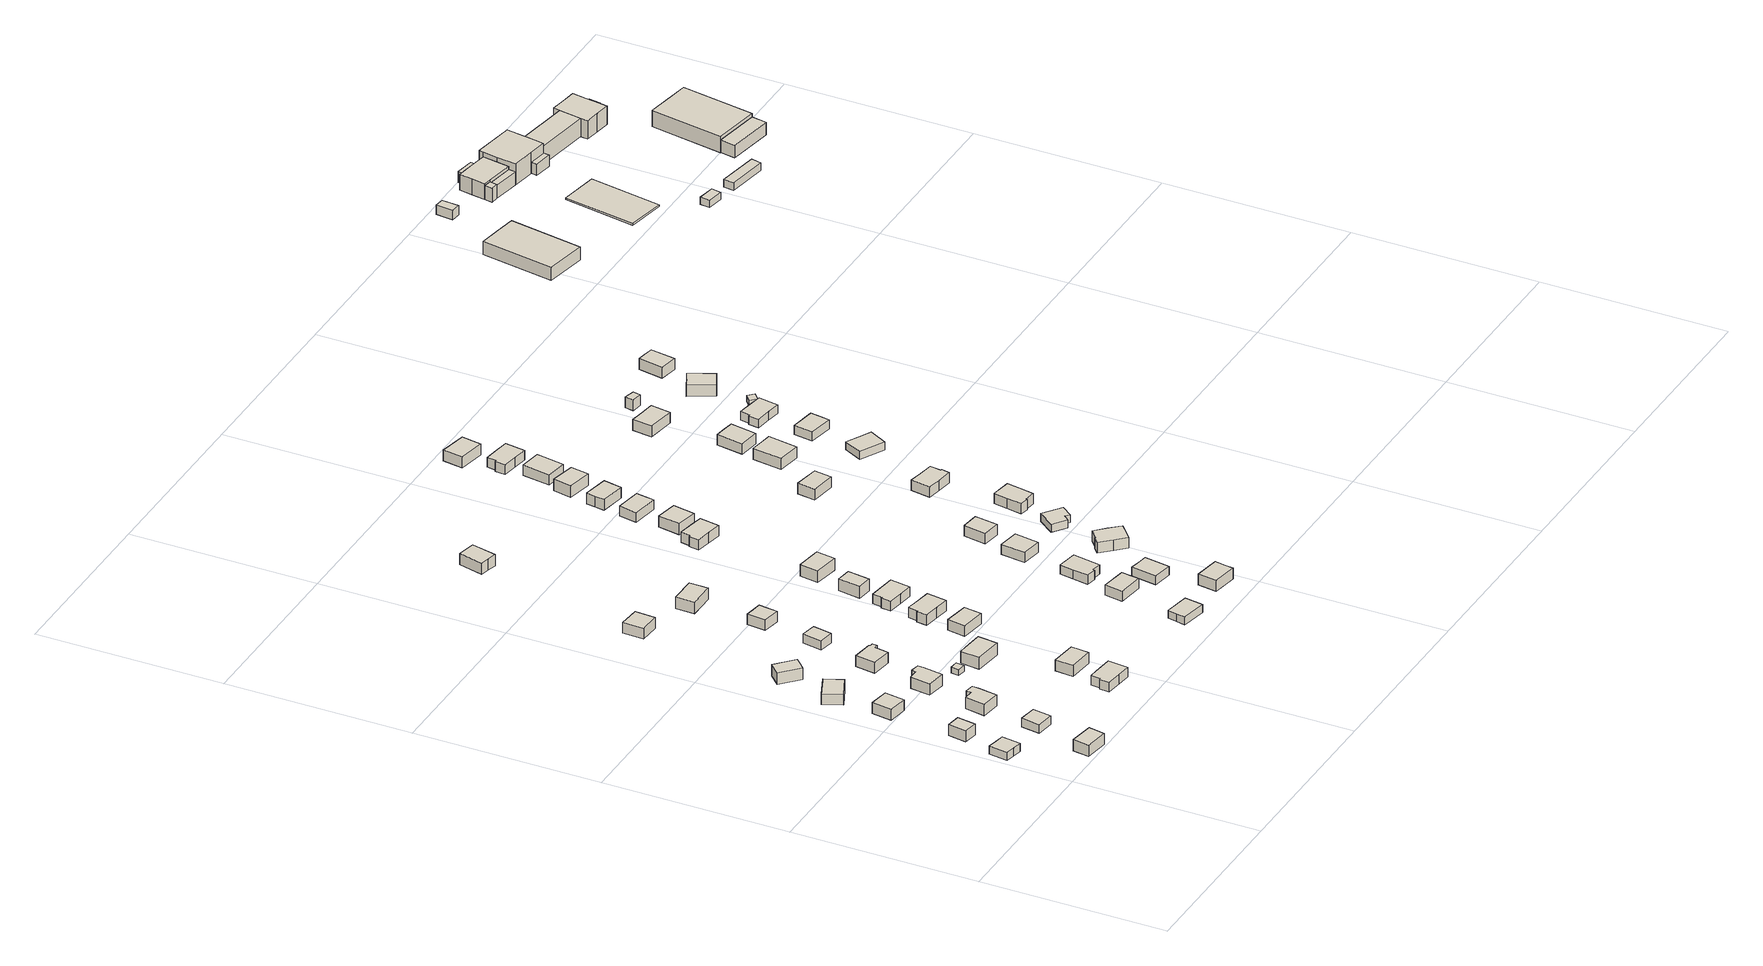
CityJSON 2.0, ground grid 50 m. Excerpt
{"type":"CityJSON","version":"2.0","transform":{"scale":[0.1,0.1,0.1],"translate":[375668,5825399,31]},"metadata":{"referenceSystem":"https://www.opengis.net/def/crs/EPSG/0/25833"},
"CityObjects":{
"building1":{"type":"Building","attributes":{"Gemeindeschluessel":"11000005","BezugspunktDach":"2200","function":"31001_1312","measuredHeight":2.96,"storeysAboveGround":1},"address":[{"country":"Germany","locality":"Berlin","thoroughfareNumber":"51 (5)","thoroughfareName":"Niederheideweg"}],"geometry":[{"type":"Solid","lod":"1","boundaries":[[[[0,1,2,3,4,5]],[[6,7,8,9,10,11]],[[6,11,5,4]],[[7,6,4,3]],[[8,7,3,2]],[[9,8,2,1]],[[10,9,1,0]],[[11,10,0,5]]]]}]},
"building2":{"type":"Building","attributes":{"Gemeindeschluessel":"11000005","BezugspunktDach":"2200","function":"31001_1312","measuredHeight":3.64,"storeysAboveGround":1},"address":[{"country":"Germany","locality":"Berlin","thoroughfareNumber":"51 (3)","thoroughfareName":"Niederheideweg"}],"geometry":[{"type":"Solid","lod":"1","boundaries":[[[[12,13,14,15,16]],[[17,18,19,20,21]],[[17,21,16,15]],[[18,17,15,14]],[[19,18,14,13]],[[20,19,13,12]],[[21,20,12,16]]]]}]},
"building3":{"type":"Building","attributes":{"Gemeindeschluessel":"11000005","BezugspunktDach":"2200","function":"31001_1312","measuredHeight":3.42,"storeysAboveGround":1},"address":[{"country":"Germany","locality":"Berlin","thoroughfareNumber":"51 (6)","thoroughfareName":"Niederheideweg"}],"geometry":[{"type":"Solid","lod":"1","boundaries":[[[[22,23,24,25,26]],[[27,28,29,30,31]],[[27,31,26,25]],[[28,27,25,24]],[[29,28,24,23]],[[30,29,23,22]],[[31,30,22,26]]]]}]},
"building4":{"type":"Building","attributes":{"Gemeindeschluessel":"11000005","BezugspunktDach":"2200","function":"31001_1312","measuredHeight":2.44,"storeysAboveGround":1},"address":[{"country":"Germany","locality":"Berlin","thoroughfareNumber":"51 (4)","thoroughfareName":"Niederheideweg"}],"geometry":[{"type":"Solid","lod":"1","boundaries":[[[[32,33,34,35]],[[36,37,38,39]],[[36,39,35,34]],[[37,36,34,33]],[[38,37,33,32]],[[39,38,32,35]]]]}]},
"building5":{"type":"Building","attributes":{"Gemeindeschluessel":"11000005","BezugspunktDach":"2200","function":"31001_1312","measuredHeight":3.52,"storeysAboveGround":1},"address":[{"country":"Germany","locality":"Berlin","thoroughfareNumber":"51 (9)","thoroughfareName":"Niederheideweg"}],"geometry":[{"type":"Solid","lod":"1","boundaries":[[[[40,41,42,43]],[[44,45,46,47]],[[44,47,43,42]],[[45,44,42,41]],[[46,45,41,40]],[[47,46,40,43]]]]}]},
"building6":{"type":"Building","attributes":{"Gemeindeschluessel":"11000005","BezugspunktDach":"2200","function":"31001_1312","measuredHeight":3.32,"storeysAboveGround":1},"address":[{"country":"Germany","locality":"Berlin","thoroughfareNumber":"51 (10)","thoroughfareName":"Niederheideweg"}],"geometry":[{"type":"Solid","lod":"1","boundaries":[[[[48,49,50,51,52]],[[53,54,55,56,57]],[[53,57,52,51]],[[54,53,51,50]],[[55,54,50,49]],[[56,55,49,48]],[[57,56,48,52]]]]}]},
"building7":{"type":"Building","attributes":{"Gemeindeschluessel":"11000005","BezugspunktDach":"2200","function":"31001_1312","measuredHeight":3.14,"storeysAboveGround":1},"address":[{"country":"Germany","locality":"Berlin","thoroughfareNumber":"51 (7)","thoroughfareName":"Niederheideweg"}],"geometry":[{"type":"Solid","lod":"1","boundaries":[[[[58,59,60,61,62,63,64]],[[65,66,67,68,69,70,71]],[[65,71,64,63]],[[66,65,63,62]],[[67,66,62,61]],[[68,67,61,60]],[[69,68,60,59]],[[70,69,59,58]],[[71,70,58,64]]]]}]},
"building8":{"type":"Building","attributes":{"Gemeindeschluessel":"11000005","BezugspunktDach":"2200","function":"31001_1312","measuredHeight":3.94,"storeysAboveGround":1},"address":[{"country":"Germany","locality":"Berlin","thoroughfareNumber":"51 (13)","thoroughfareName":"Niederheideweg"}],"geometry":[{"type":"Solid","lod":"1","boundaries":[[[[72,73,74,75,76]],[[77,78,79,80,81]],[[77,81,76,75]],[[78,77,75,74]],[[79,78,74,73]],[[80,79,73,72]],[[81,80,72,76]]]]}]},
"building9":{"type":"Building","attributes":{"Gemeindeschluessel":"11000005","BezugspunktDach":"2200","function":"31001_1312","measuredHeight":3.18,"storeysAboveGround":1},"address":[{"country":"Germany","locality":"Berlin","thoroughfareNumber":"51 (8)","thoroughfareName":"Niederheideweg"}],"geometry":[{"type":"Solid","lod":"1","boundaries":[[[[82,83,84,85,86,87,88]],[[89,90,91,92,93,94,95]],[[89,95,88,87]],[[90,89,87,86]],[[91,90,86,85]],[[92,91,85,84]],[[93,92,84,83]],[[94,93,83,82]],[[95,94,82,88]]]]}]},
"building10":{"type":"Building","attributes":{"Gemeindeschluessel":"11000005","BezugspunktDach":"2200","function":"31001_1310","measuredHeight":1.58,"storeysAboveGround":1},"address":[{"country":"Germany","locality":"Berlin","thoroughfareNumber":"53 (40)","thoroughfareName":"Niederheideweg"}],"geometry":[{"type":"Solid","lod":"1","boundaries":[[[[96,97,98,99]],[[100,101,102,103]],[[100,103,99,98]],[[101,100,98,97]],[[102,101,97,96]],[[103,102,96,99]]]]}]},
"building11":{"type":"Building","attributes":{"Gemeindeschluessel":"11000005","BezugspunktDach":"2200","function":"31001_1312","measuredHeight":3.03,"storeysAboveGround":1},"address":[{"country":"Germany","locality":"Berlin","thoroughfareNumber":"51 (11)","thoroughfareName":"Niederheideweg"}],"geometry":[{"type":"Solid","lod":"1","boundaries":[[[[104,105,106,107,108,109,110,111]],[[112,113,114,115,116,117,118,119]],[[112,119,111,110]],[[113,112,110,109]],[[114,113,109,108]],[[115,114,108,107]],[[116,115,107,106]],[[117,116,106,105]],[[118,117,105,104]],[[119,118,104,111]]]]}]},
"building12":{"type":"Building","attributes":{"Gemeindeschluessel":"11000005","BezugspunktDach":"2200","function":"31001_1312","measuredHeight":3.48,"storeysAboveGround":1},"address":[{"country":"Germany","locality":"Berlin","thoroughfareNumber":"53 (42)","thoroughfareName":"Niederheideweg"}],"geometry":[{"type":"Solid","lod":"1","boundaries":[[[[120,121,122,123,124,125,126,127]],[[128,129,130,131,132,133,134,135]],[[128,135,127,126]],[[129,128,126,125]],[[130,129,125,124]],[[131,130,124,123]],[[132,131,123,122]],[[133,132,122,121]],[[134,133,121,120]],[[135,134,120,127]]]]}]},
"building13":{"type":"Building","attributes":{"Gemeindeschluessel":"11000005","BezugspunktDach":"2200","function":"31001_1312","measuredHeight":3,"storeysAboveGround":1},"address":[{"country":"Germany","locality":"Berlin","thoroughfareNumber":"51 (16)","thoroughfareName":"Niederheideweg"}],"geometry":[{"type":"Solid","lod":"1","boundaries":[[[[136,137,138,139]],[[140,141,142,143]],[[140,143,139,138]],[[141,140,138,137]],[[142,141,137,136]],[[143,142,136,139]]]]}]},
"building14":{"type":"Building","attributes":{"Gemeindeschluessel":"11000005","BezugspunktDach":"2200","function":"31001_1312","measuredHeight":4.33,"storeysAboveGround":1},"address":[{"country":"Germany","locality":"Berlin","thoroughfareNumber":"53 (41)","thoroughfareName":"Niederheideweg"}],"geometry":[{"type":"Solid","lod":"1","boundaries":[[[[144,145,146,147]],[[148,149,150,151]],[[148,151,147,146]],[[149,148,146,145]],[[150,149,145,144]],[[151,150,144,147]]]]}]},
"building15":{"type":"Building","attributes":{"Gemeindeschluessel":"11000005","BezugspunktDach":"2200","function":"31001_1312","measuredHeight":3.73,"storeysAboveGround":1},"address":[{"country":"Germany","locality":"Berlin","thoroughfareNumber":"53 (39)","thoroughfareName":"Niederheideweg"}],"geometry":[{"type":"Solid","lod":"1","boundaries":[[[[152,153,154,155,156]],[[157,158,159,160,161]],[[157,161,156,155]],[[158,157,155,154]],[[159,158,154,153]],[[160,159,153,152]],[[161,160,152,156]]]]}]},
"building16":{"type":"Building","attributes":{"Gemeindeschluessel":"11000005","BezugspunktDach":"2200","function":"31001_1312","measuredHeight":2.99,"storeysAboveGround":1},"address":[{"country":"Germany","locality":"Berlin","thoroughfareNumber":"51 (12)","thoroughfareName":"Niederheideweg"}],"geometry":[{"type":"Solid","lod":"1","boundaries":[[[[162,163,164,165,166]],[[167,168,169,170,171]],[[167,171,166,165]],[[168,167,165,164]],[[169,168,164,163]],[[170,169,163,162]],[[171,170,162,166]]]]}]},
"building17":{"type":"Building","attributes":{"Gemeindeschluessel":"11000005","BezugspunktDach":"2200","function":"31001_1312","measuredHeight":3.86,"storeysAboveGround":1},"address":[{"country":"Germany","locality":"Berlin","thoroughfareNumber":"51 (14)","thoroughfareName":"Niederheideweg"}],"geometry":[{"type":"Solid","lod":"1","boundaries":[[[[172,173,174,175,176]],[[177,178,179,180,181]],[[177,181,176,175]],[[178,177,175,174]],[[179,178,174,173]],[[180,179,173,172]],[[181,180,172,176]]]]}]},
"building18":{"type":"Building","attributes":{"Gemeindeschluessel":"11000005","BezugspunktDach":"2200","function":"31001_1312","measuredHeight":3.57,"storeysAboveGround":1},"address":[{"country":"Germany","locality":"Berlin","thoroughfareNumber":"51 (15)","thoroughfareName":"Niederheideweg"}],"geometry":[{"type":"Solid","lod":"1","boundaries":[[[[182,183,184,185,186]],[[187,188,189,190,191]],[[187,191,186,185]],[[188,187,185,184]],[[189,188,184,183]],[[190,189,183,182]],[[191,190,182,186]]]]}]},
"building19":{"type":"Building","attributes":{"Gemeindeschluessel":"11000005","BezugspunktDach":"2200","function":"31001_1312","measuredHeight":3.87,"storeysAboveGround":1},"address":[{"country":"Germany","locality":"Berlin","thoroughfareNumber":"53 (38)","thoroughfareName":"Niederheideweg"}],"geometry":[{"type":"Solid","lod":"1","boundaries":[[[[192,193,194,195]],[[196,197,198,199]],[[196,199,195,194]],[[197,196,194,193]],[[198,197,193,192]],[[199,198,192,195]]]]}]},
"building20":{"type":"Building","attributes":{"Gemeindeschluessel":"11000005","BezugspunktDach":"2200","function":"31001_1312","measuredHeight":4.01,"storeysAboveGround":1},"address":[{"country":"Germany","locality":"Berlin","thoroughfareNumber":"53 (36)","thoroughfareName":"Niederheideweg"}],"geometry":[{"type":"Solid","lod":"1","boundaries":[[[[200,201,202,203,204,205,206,207]],[[208,209,210,211,212,213,214,215]],[[208,215,207,206]],[[209,208,206,205]],[[210,209,205,204]],[[211,210,204,203]],[[212,211,203,202]],[[213,212,202,201]],[[214,213,201,200]],[[215,214,200,207]]]]}]},
"building21":{"type":"Building","attributes":{"Gemeindeschluessel":"11000005","BezugspunktDach":"2200","function":"31001_1312","measuredHeight":3.73,"storeysAboveGround":1},"address":[{"country":"Germany","locality":"Berlin","thoroughfareNumber":"51 (17)","thoroughfareName":"Niederheideweg"}],"geometry":[{"type":"Solid","lod":"1","boundaries":[[[[216,217,218,219,220]],[[221,222,223,224,225]],[[221,225,220,219]],[[222,221,219,218]],[[223,222,218,217]],[[224,223,217,216]],[[225,224,216,220]]]]}]},
"building22":{"type":"Building","attributes":{"Gemeindeschluessel":"11000005","BezugspunktDach":"2200","function":"31001_1312","measuredHeight":3.54,"storeysAboveGround":1},"address":[{"country":"Germany","locality":"Berlin","thoroughfareNumber":"53 (35)","thoroughfareName":"Niederheideweg"}],"geometry":[{"type":"Solid","lod":"1","boundaries":[[[[226,227,228,229,230,231,232,233]],[[234,235,236,237,238,239,240,241]],[[234,241,233,232]],[[235,234,232,231]],[[236,235,231,230]],[[237,236,230,229]],[[238,237,229,228]],[[239,238,228,227]],[[240,239,227,226]],[[241,240,226,233]]]]}]},
"building23":{"type":"Building","attributes":{"Gemeindeschluessel":"11000005","BezugspunktDach":"2200","function":"31001_1312","measuredHeight":4.37,"storeysAboveGround":1},"address":[{"country":"Germany","locality":"Berlin","thoroughfareNumber":"53 (34)","thoroughfareName":"Niederheideweg"}],"geometry":[{"type":"Solid","lod":"1","boundaries":[[[[242,243,244,245]],[[246,247,248,249]],[[246,249,245,244]],[[247,246,244,243]],[[248,247,243,242]],[[249,248,242,245]]]]}]},
"building24":{"type":"Building","attributes":{"Gemeindeschluessel":"11000005","BezugspunktDach":"2200","function":"31001_1312","measuredHeight":3.15,"storeysAboveGround":1},"address":[{"country":"Germany","locality":"Berlin","thoroughfareNumber":"53 (4)","thoroughfareName":"Niederheideweg"}],"geometry":[{"type":"Solid","lod":"1","boundaries":[[[[250,251,252,253,254]],[[255,256,257,258,259]],[[255,259,254,253]],[[256,255,253,252]],[[257,256,252,251]],[[258,257,251,250]],[[259,258,250,254]]]]}]},
"building25":{"type":"Building","attributes":{"Gemeindeschluessel":"11000005","BezugspunktDach":"2200","function":"31001_1312","measuredHeight":3.26,"storeysAboveGround":1},"address":[{"country":"Germany","locality":"Berlin","thoroughfareNumber":"53 (33)","thoroughfareName":"Niederheideweg"}],"geometry":[{"type":"Solid","lod":"1","boundaries":[[[[260,261,262,263]],[[264,265,266,267]],[[264,267,263,262]],[[265,264,262,261]],[[266,265,261,260]],[[267,266,260,263]]]]}]},
"building26":{"type":"Building","attributes":{"Gemeindeschluessel":"11000005","BezugspunktDach":"2200","function":"31001_1312","measuredHeight":3.92,"storeysAboveGround":1},"address":[{"country":"Germany","locality":"Berlin","thoroughfareNumber":"53 (6)","thoroughfareName":"Niederheideweg"}],"geometry":[{"type":"Solid","lod":"1","boundaries":[[[[268,269,270,271,272]],[[273,274,275,276,277]],[[273,277,272,271]],[[274,273,271,270]],[[275,274,270,269]],[[276,275,269,268]],[[277,276,268,272]]]]}]},
"building27":{"type":"Building","attributes":{"Gemeindeschluessel":"11000005","BezugspunktDach":"2200","function":"31001_1312","measuredHeight":3.63,"storeysAboveGround":1},"address":[{"country":"Germany","locality":"Berlin","thoroughfareNumber":"53 (8)","thoroughfareName":"Niederheideweg"}],"geometry":[{"type":"Solid","lod":"1","boundaries":[[[[278,279,280,281,282,283,284,285]],[[286,287,288,289,290,291,292,293]],[[286,293,285,284]],[[287,286,284,283]],[[288,287,283,282]],[[289,288,282,281]],[[290,289,281,280]],[[291,290,280,279]],[[292,291,279,278]],[[293,292,278,285]]]]}]},
"building28":{"type":"Building","attributes":{"Gemeindeschluessel":"11000005","BezugspunktDach":"2200","function":"31001_1312","measuredHeight":3.85,"storeysAboveGround":1},"address":[{"country":"Germany","locality":"Berlin","thoroughfareNumber":"53 (32)","thoroughfareName":"Niederheideweg"}],"geometry":[{"type":"Solid","lod":"1","boundaries":[[[[294,295,296,297,298,299,300,301]],[[302,303,304,305,306,307,308,309]],[[302,309,301,300]],[[303,302,300,299]],[[304,303,299,298]],[[305,304,298,297]],[[306,305,297,296]],[[307,306,296,295]],[[308,307,295,294]],[[309,308,294,301]]]]}]},
"building29":{"type":"Building","attributes":{"Gemeindeschluessel":"11000005","BezugspunktDach":"2200","function":"31001_1312","measuredHeight":3.65,"storeysAboveGround":1},"address":[{"country":"Germany","locality":"Berlin","thoroughfareNumber":"53 (3)","thoroughfareName":"Niederheideweg"}],"geometry":[{"type":"Solid","lod":"1","boundaries":[[[[310,311,312,313,314]],[[315,316,317,318,319]],[[315,319,314,313]],[[316,315,313,312]],[[317,316,312,311]],[[318,317,311,310]],[[319,318,310,314]]]]}]},
"building30":{"type":"Building","attributes":{"Gemeindeschluessel":"11000005","BezugspunktDach":"2200","function":"31001_1312","measuredHeight":3.23,"storeysAboveGround":1},"address":[{"country":"Germany","locality":"Berlin","thoroughfareNumber":"53 (5)","thoroughfareName":"Niederheideweg"}],"geometry":[{"type":"Solid","lod":"1","boundaries":[[[[320,321,322,323,324]],[[325,326,327,328,329]],[[325,329,324,323]],[[326,325,323,322]],[[327,326,322,321]],[[328,327,321,320]],[[329,328,320,324]]]]}]},
"building31":{"type":"Building","attributes":{"Gemeindeschluessel":"11000005","BezugspunktDach":"2200","function":"31001_1312","measuredHeight":3.81,"storeysAboveGround":1},"address":[{"country":"Germany","locality":"Berlin","thoroughfareNumber":"53 (31)","thoroughfareName":"Niederheideweg"}],"geometry":[{"type":"Solid","lod":"1","boundaries":[[[[330,331,332,333]],[[334,335,336,337]],[[334,337,333,332]],[[335,334,332,331]],[[336,335,331,330]],[[337,336,330,333]]]]}]},
"building32":{"type":"Building","attributes":{"Gemeindeschluessel":"11000005","BezugspunktDach":"2200","function":"31001_1312","measuredHeight":3.5,"storeysAboveGround":1},"address":[{"country":"Germany","locality":"Berlin","thoroughfareNumber":"53 (9)","thoroughfareName":"Niederheideweg"}],"geometry":[{"type":"Solid","lod":"1","boundaries":[[[[338,339,340,341]],[[342,343,344,345]],[[342,345,341,340]],[[343,342,340,339]],[[344,343,339,338]],[[345,344,338,341]]]]}]},
"building33":{"type":"Building","attributes":{"Gemeindeschluessel":"11000005","BezugspunktDach":"2200","function":"31001_1312","measuredHeight":3.23,"storeysAboveGround":1},"address":[{"country":"Germany","locality":"Berlin","thoroughfareNumber":"53 (30)","thoroughfareName":"Niederheideweg"}],"geometry":[{"type":"Solid","lod":"1","boundaries":[[[[346,347,348,349,350]],[[351,352,353,354,355]],[[351,355,350,349]],[[352,351,349,348]],[[353,352,348,347]],[[354,353,347,346]],[[355,354,346,350]]]]}]},
"building34":{"type":"Building","attributes":{"Gemeindeschluessel":"11000005","BezugspunktDach":"2200","function":"31001_1312","measuredHeight":3.66,"storeysAboveGround":1},"address":[{"country":"Germany","locality":"Berlin","thoroughfareNumber":"53 (12)","thoroughfareName":"Niederheideweg"}],"geometry":[{"type":"Solid","lod":"1","boundaries":[[[[356,357,358,359]],[[360,361,362,363]],[[360,363,359,358]],[[361,360,358,357]],[[362,361,357,356]],[[363,362,356,359]]]]}]},
"building35":{"type":"Building","attributes":{"Gemeindeschluessel":"11000005","BezugspunktDach":"2200","function":"31001_1312","measuredHeight":3.54,"storeysAboveGround":1},"address":[{"country":"Germany","locality":"Berlin","thoroughfareNumber":"53 (29)","thoroughfareName":"Niederheideweg"}],"geometry":[{"type":"Solid","lod":"1","boundaries":[[[[364,365,366,367,368,369]],[[370,371,372,373,374,375]],[[370,375,369,368]],[[371,370,368,367]],[[372,371,367,366]],[[373,372,366,365]],[[374,373,365,364]],[[375,374,364,369]]]]}]},
"building36":{"type":"Building","attributes":{"Gemeindeschluessel":"11000005","BezugspunktDach":"2200","function":"31001_1312","measuredHeight":3.46,"storeysAboveGround":1},"address":[{"country":"Germany","locality":"Berlin","thoroughfareNumber":"53 (7)","thoroughfareName":"Niederheideweg"}],"geometry":[{"type":"Solid","lod":"1","boundaries":[[[[376,377,378,379,380,381,382,383]],[[384,385,386,387,388,389,390,391]],[[384,391,383,382]],[[385,384,382,381]],[[386,385,381,380]],[[387,386,380,379]],[[388,387,379,378]],[[389,388,378,377]],[[390,389,377,376]],[[391,390,376,383]]]]}]},
"building37":{"type":"Building","attributes":{"Gemeindeschluessel":"11000005","BezugspunktDach":"2200","function":"31001_1312","measuredHeight":3.65,"storeysAboveGround":1},"address":[{"country":"Germany","locality":"Berlin","thoroughfareNumber":"53 (28)","thoroughfareName":"Niederheideweg"}],"geometry":[{"type":"Solid","lod":"1","boundaries":[[[[392,393,394,395]],[[396,397,398,399]],[[396,399,395,394]],[[397,396,394,393]],[[398,397,393,392]],[[399,398,392,395]]]]}]},
"building38":{"type":"Building","attributes":{"Gemeindeschluessel":"11000005","BezugspunktDach":"2200","function":"31001_1312","measuredHeight":2.24,"storeysAboveGround":1},"address":[{"country":"Germany","locality":"Berlin","thoroughfareNumber":"53 (10)","thoroughfareName":"Niederheideweg"}],"geometry":[{"type":"Solid","lod":"1","boundaries":[[[[400,401,402,403,404,405]],[[406,407,408,409,410,411]],[[406,411,405,404]],[[407,406,404,403]],[[408,407,403,402]],[[409,408,402,401]],[[410,409,401,400]],[[411,410,400,405]]]]}]},
"building39":{"type":"Building","attributes":{"Gemeindeschluessel":"11000005","BezugspunktDach":"2200","function":"31001_1312","measuredHeight":3.38,"storeysAboveGround":1},"address":[{"country":"Germany","locality":"Berlin","thoroughfareNumber":"53 (27)","thoroughfareName":"Niederheideweg"}],"geometry":[{"type":"Solid","lod":"1","boundaries":[[[[412,413,414,415,416]],[[417,418,419,420,421]],[[417,421,416,415]],[[418,417,415,414]],[[419,418,414,413]],[[420,419,413,412]],[[421,420,412,416]]]]}]},
"building40":{"type":"Building","attributes":{"Gemeindeschluessel":"11000005","BezugspunktDach":"2200","function":"31001_1312","measuredHeight":3.22,"storeysAboveGround":1},"address":[{"country":"Germany","locality":"Berlin","thoroughfareNumber":"53 (26)","thoroughfareName":"Niederheideweg"}],"geometry":[{"type":"Solid","lod":"1","boundaries":[[[[422,423,424,425,426,427,428,429]],[[430,431,432,433,434,435,436,437]],[[430,437,429,428]],[[431,430,428,427]],[[432,431,427,426]],[[433,432,426,425]],[[434,433,425,424]],[[435,434,424,423]],[[436,435,423,422]],[[437,436,422,429]]]]}]},
"building41":{"type":"Building","attributes":{"Gemeindeschluessel":"11000005","BezugspunktDach":"2200","function":"31001_1312","measuredHeight":3.42,"storeysAboveGround":1},"address":[{"country":"Germany","locality":"Berlin","thoroughfareNumber":"53 (15)","thoroughfareName":"Niederheideweg"}],"geometry":[{"type":"Solid","lod":"1","boundaries":[[[[438,439,440,441]],[[442,443,444,445]],[[442,445,441,440]],[[443,442,440,439]],[[444,443,439,438]],[[445,444,438,441]]]]}]},
"building42":{"type":"Building","attributes":{"Gemeindeschluessel":"11000005","BezugspunktDach":"2200","function":"31001_1312","measuredHeight":3.85,"storeysAboveGround":1},"address":[{"country":"Germany","locality":"Berlin","thoroughfareNumber":"53 (25)","thoroughfareName":"Niederheideweg"}],"geometry":[{"type":"Solid","lod":"1","boundaries":[[[[446,447,448,449,450]],[[451,452,453,454,455]],[[451,455,450,449]],[[452,451,449,448]],[[453,452,448,447]],[[454,453,447,446]],[[455,454,446,450]]]]}]},
"building43":{"type":"Building","attributes":{"Gemeindeschluessel":"11000005","BezugspunktDach":"2200","function":"31001_1312","measuredHeight":3.7,"storeysAboveGround":1},"address":[{"country":"Germany","locality":"Berlin","thoroughfareNumber":"53 (11)","thoroughfareName":"Niederheideweg"}],"geometry":[{"type":"Solid","lod":"1","boundaries":[[[[456,457,458,459,460,461,462,463]],[[464,465,466,467,468,469,470,471]],[[464,471,463,462]],[[465,464,462,461]],[[466,465,461,460]],[[467,466,460,459]],[[468,467,459,458]],[[469,468,458,457]],[[470,469,457,456]],[[471,470,456,463]]]]}]},
"building44":{"type":"Building","attributes":{"Gemeindeschluessel":"11000005","BezugspunktDach":"2200","function":"31001_1312","measuredHeight":3.37,"storeysAboveGround":1},"address":[{"country":"Germany","locality":"Berlin","thoroughfareNumber":"53 (13)","thoroughfareName":"Niederheideweg"}],"geometry":[{"type":"Solid","lod":"1","boundaries":[[[[472,473,474,475,476,477,478,479]],[[480,481,482,483,484,485,486,487]],[[480,487,479,478]],[[481,480,478,477]],[[482,481,477,476]],[[483,482,476,475]],[[484,483,475,474]],[[485,484,474,473]],[[486,485,473,472]],[[487,486,472,479]]]]}]},
"building45":{"type":"Building","attributes":{"Gemeindeschluessel":"11000005","BezugspunktDach":"2200","function":"31001_1312","measuredHeight":3.79,"storeysAboveGround":1},"address":[{"country":"Germany","locality":"Berlin","thoroughfareNumber":"53 (17)","thoroughfareName":"Niederheideweg"}],"geometry":[{"type":"Solid","lod":"1","boundaries":[[[[488,489,490,491,492]],[[493,494,495,496,497]],[[493,497,492,491]],[[494,493,491,490]],[[495,494,490,489]],[[496,495,489,488]],[[497,496,488,492]]]]}]},
"building46":{"type":"Building","attributes":{"Gemeindeschluessel":"11000005","BezugspunktDach":"2200","function":"31001_1312","measuredHeight":3.51,"storeysAboveGround":1},"address":[{"country":"Germany","locality":"Berlin","thoroughfareNumber":"53 (18)","thoroughfareName":"Niederheideweg"}],"geometry":[{"type":"Solid","lod":"1","boundaries":[[[[498,499,500,501,502]],[[503,504,505,506,507]],[[503,507,502,501]],[[504,503,501,500]],[[505,504,500,499]],[[506,505,499,498]],[[507,506,498,502]]]]}]},
"building47":{"type":"Building","attributes":{"Gemeindeschluessel":"11000005","BezugspunktDach":"2200","function":"31001_1312","measuredHeight":3.24,"storeysAboveGround":1},"address":[{"country":"Germany","locality":"Berlin","thoroughfareNumber":"53 (14)","thoroughfareName":"Niederheideweg"}],"geometry":[{"type":"Solid","lod":"1","boundaries":[[[[508,509,510,511,512]],[[513,514,515,516,517]],[[513,517,512,511]],[[514,513,511,510]],[[515,514,510,509]],[[516,515,509,508]],[[517,516,508,512]]]]}]},
"building48":{"type":"Building","attributes":{"Gemeindeschluessel":"11000005","BezugspunktDach":"2200","function":"31001_1312","measuredHeight":3.69,"storeysAboveGround":1},"address":[{"country":"Germany","locality":"Berlin","thoroughfareNumber":"53 (21)","thoroughfareName":"Niederheideweg"}],"geometry":[{"type":"Solid","lod":"1","boundaries":[[[[518,519,520,521,522]],[[523,524,525,526,527]],[[523,527,522,521]],[[524,523,521,520]],[[525,524,520,519]],[[526,525,519,518]],[[527,526,518,522]]]]}]},
"building49":{"type":"Building","attributes":{"Gemeindeschluessel":"11000005","BezugspunktDach":"2200","function":"31001_1312","measuredHeight":2.97,"storeysAboveGround":1},"address":[{"country":"Germany","locality":"Berlin","thoroughfareNumber":"53 (16)","thoroughfareName":"Niederheideweg"}],"geometry":[{"type":"Solid","lod":"1","boundaries":[[[[528,529,530,531,532]],[[533,534,535,536,537]],[[533,537,532,531]],[[534,533,531,530]],[[535,534,530,529]],[[536,535,529,528]],[[537,536,528,532]]]]}]},
"building50":{"type":"Building","attributes":{"Gemeindeschluessel":"11000005","BezugspunktDach":"2200","function":"31001_1312","measuredHeight":2.97,"storeysAboveGround":1},"address":[{"country":"Germany","locality":"Berlin","thoroughfareNumber":"53 (24)","thoroughfareName":"Niederheideweg"}],"geometry":[{"type":"Solid","lod":"1","boundaries":[[[[538,539,540,541]],[[542,543,544,545]],[[542,545,541,540]],[[543,542,540,539]],[[544,543,539,538]],[[545,544,538,541]]]]}]},
"building51":{"type":"Building","attributes":{"Gemeindeschluessel":"11000005","BezugspunktDach":"2200","function":"31001_1312","measuredHeight":3.94,"storeysAboveGround":1},"address":[{"country":"Germany","locality":"Berlin","thoroughfareNumber":"53 (19)","thoroughfareName":"Niederheideweg"}],"geometry":[{"type":"Solid","lod":"1","boundaries":[[[[546,547,548,549,550,551,552,553]],[[554,555,556,557,558,559,560,561]],[[554,561,553,552]],[[555,554,552,551]],[[556,555,551,550]],[[557,556,550,549]],[[558,557,549,548]],[[559,558,548,547]],[[560,559,547,546]],[[561,560,546,553]]]]}]},
"building52":{"type":"Building","attributes":{"Gemeindeschluessel":"11000005","BezugspunktDach":"2200","function":"31001_1310","measuredHeight":1.59,"storeysAboveGround":1},"address":[{"country":"Germany","locality":"Berlin","thoroughfareNumber":"53 (22)","thoroughfareName":"Niederheideweg"}],"geometry":[{"type":"Solid","lod":"1","boundaries":[[[[562,563,564,565]],[[566,567,568,569]],[[566,569,565,564]],[[567,566,564,563]],[[568,567,563,562]],[[569,568,562,565]]]]}]},
"building53":{"type":"Building","attributes":{"Gemeindeschluessel":"11000005","BezugspunktDach":"2200","function":"31001_1312","measuredHeight":3.8,"storeysAboveGround":1},"address":[{"country":"Germany","locality":"Berlin","thoroughfareNumber":"53 (20)","thoroughfareName":"Niederheideweg"}],"geometry":[{"type":"Solid","lod":"1","boundaries":[[[[570,571,572,573,574,575]],[[576,577,578,579,580,581]],[[576,581,575,574]],[[577,576,574,573]],[[578,577,573,572]],[[579,578,572,571]],[[580,579,571,570]],[[581,580,570,575]]]]}]},
"building54":{"type":"Building","attributes":{"Gemeindeschluessel":"11000005","BezugspunktDach":"2200","function":"31001_1312","measuredHeight":3.53,"storeysAboveGround":1},"address":[{"country":"Germany","locality":"Berlin","thoroughfareNumber":"53 (23)","thoroughfareName":"Niederheideweg"}],"geometry":[{"type":"Solid","lod":"1","boundaries":[[[[582,583,584,585,586]],[[587,588,589,590,591]],[[587,591,586,585]],[[588,587,585,584]],[[589,588,584,583]],[[590,589,583,582]],[[591,590,582,586]]]]}]},
"building55":{"type":"Building","attributes":{"Gemeindeschluessel":"11000005","BezugspunktDach":"2200","function":"31001_2720","measuredHeight":4.18,"storeysAboveGround":1},"address":[{"country":"Germany","locality":"Berlin","thoroughfareNumber":"55 (5)","thoroughfareName":"Niederheideweg"}],"geometry":[{"type":"Solid","lod":"1","boundaries":[[[[592,593,594,595,596]],[[597,598,599,600,601]],[[597,601,596,595]],[[598,597,595,594]],[[599,598,594,593]],[[600,599,593,592]],[[601,600,592,596]]]]}]},
"building56":{"type":"Building","attributes":{"Gemeindeschluessel":"11000005","BezugspunktDach":"2200","function":"31001_2720","measuredHeight":3.64,"storeysAboveGround":1},"address":[{"country":"Germany","locality":"Berlin","thoroughfareNumber":"55 (6)","thoroughfareName":"Niederheideweg"}],"geometry":[{"type":"Solid","lod":"1","boundaries":[[[[602,603,604,605]],[[606,607,608,609]],[[606,609,605,604]],[[607,606,604,603]],[[608,607,603,602]],[[609,608,602,605]]]]}]},
"building57":{"type":"Building","attributes":{"Gemeindeschluessel":"11000005","BezugspunktDach":"2200","function":"51009_1610","measuredHeight":3.88,"storeysAboveGround":0},"address":[{"country":"Germany","locality":"Berlin"}],"geometry":[{"type":"Solid","lod":"1","boundaries":[[[[610,611,612,613]],[[614,615,616,617]],[[614,617,613,612]],[[615,614,612,611]],[[616,615,611,610]],[[617,616,610,613]]]]}]},
"building58":{"type":"Building","attributes":{"Gemeindeschluessel":"11000005","BezugspunktDach":"2200","function":"31001_2741","measuredHeight":0.579,"storeysAboveGround":1},"address":[{"country":"Germany","locality":"Berlin","thoroughfareNumber":"55 (7)","thoroughfareName":"Niederheideweg"}],"geometry":[{"type":"Solid","lod":"1","boundaries":[[[[618,619,620,621]],[[622,623,624,625]],[[622,625,621,620]],[[623,622,620,619]],[[624,623,619,618]],[[625,624,618,621]]]]}]},
"building59":{"type":"Building","attributes":{"Gemeindeschluessel":"11000005","function":"31001_2720"},"address":[{"country":"Germany","locality":"Berlin","thoroughfareNumber":"55 (1)","thoroughfareName":"Niederheideweg"}],"children":["building59-1","building59-2"]},
"building59-1":{"type":"BuildingPart","attributes":{"BezugspunktDach":"2200","measuredHeight":5.2,"storeysAboveGround":1},"parents":["building59"],"geometry":[{"type":"MultiSurface","lod":"1","boundaries":[[[626,627,628,629,630,631,632,633,634]],[[635,636,637,638,639,640,641,615,614]],[[635,614,634,633]],[[636,635,633,632]],[[637,636,632,631]],[[638,637,631,630]],[[639,638,630,629]],[[640,639,629,628]],[[641,640,628,627]],[[642,643,627,626]],[[614,615,626,634]],[[615,641,643,642]]]}]},
"building59-2":{"type":"BuildingPart","attributes":{"BezugspunktDach":"2200","measuredHeight":3.65,"storeysAboveGround":1},"parents":["building59"],"geometry":[{"type":"Solid","lod":"1","boundaries":[[[[644,643,642,645]],[[615,641,646,616]],[[615,616,645,642]],[[646,641,643,644]],[[616,646,644,645]],[[642,643,641,615]]]]}]},
"building60":{"type":"Building","attributes":{"Gemeindeschluessel":"11000005","BezugspunktDach":"2200","function":"31001_2723","measuredHeight":2.04,"storeysAboveGround":1},"address":[{"country":"Germany","locality":"Berlin","thoroughfareNumber":"55 (9)","thoroughfareName":"Niederheideweg"}],"geometry":[{"type":"Solid","lod":"1","boundaries":[[[[647,648,649,650]],[[651,652,653,654]],[[651,654,650,649]],[[652,651,649,648]],[[653,652,648,647]],[[654,653,647,650]]]]}]},
"building61":{"type":"Building","attributes":{"Gemeindeschluessel":"11000005","BezugspunktDach":"2200","function":"51009_1610","measuredHeight":3.57,"storeysAboveGround":0},"address":[{"country":"Germany","locality":"Berlin"}],"geometry":[{"type":"Solid","lod":"1","boundaries":[[[[655,656,657,658]],[[659,660,661,662]],[[659,662,658,657]],[[660,659,657,656]],[[661,660,656,655]],[[662,661,655,658]]]]}]},
"building62":{"type":"Building","attributes":{"Gemeindeschluessel":"11000005","BezugspunktDach":"2200","function":"31001_2720","measuredHeight":8.64,"storeysAboveGround":1},"address":[{"country":"Germany","locality":"Berlin","thoroughfareNumber":"55","thoroughfareName":"Niederheideweg"}],"geometry":[{"type":"Solid","lod":"1","boundaries":[[[[663,664,665,666,667,668,669,670,671,672]],[[673,674,675,676,677,678,679,680,681,682]],[[673,682,672,671]],[[674,673,671,670]],[[675,674,670,669]],[[676,675,669,668]],[[677,676,668,667]],[[678,677,667,666]],[[679,678,666,665]],[[680,679,665,664]],[[681,680,664,663]],[[682,681,663,672]]]]}]},
"building63":{"type":"Building","attributes":{"Gemeindeschluessel":"11000005","BezugspunktDach":"2200","function":"51009_1610","measuredHeight":3.08,"storeysAboveGround":0},"address":[{"country":"Germany","locality":"Berlin"}],"geometry":[{"type":"Solid","lod":"1","boundaries":[[[[683,684,685,686]],[[687,688,689,690]],[[687,690,686,685]],[[688,687,685,684]],[[689,688,684,683]],[[690,689,683,686]]]]}]},
"building64":{"type":"Building","attributes":{"Gemeindeschluessel":"11000005","BezugspunktDach":"2200","function":"31001_2723","measuredHeight":2.1,"storeysAboveGround":1},"address":[{"country":"Germany","locality":"Berlin","thoroughfareNumber":"55 (10)","thoroughfareName":"Niederheideweg"}],"geometry":[{"type":"Solid","lod":"1","boundaries":[[[[691,692,693,694]],[[695,696,697,698]],[[695,698,694,693]],[[696,695,693,692]],[[697,696,692,691]],[[698,697,691,694]]]]}]},
"building65":{"type":"Building","attributes":{"Gemeindeschluessel":"11000005","BezugspunktDach":"2200","function":"31001_2720","measuredHeight":6.23,"storeysAboveGround":1},"address":[{"country":"Germany","locality":"Berlin","thoroughfareNumber":"55 (2)","thoroughfareName":"Niederheideweg"}],"geometry":[{"type":"Solid","lod":"1","boundaries":[[[[699,700,701,702]],[[678,703,704,680]],[[678,680,702,701]],[[703,678,701,700]],[[704,703,700,699]],[[680,704,699,702]]]]}]},
"building66":{"type":"Building","attributes":{"Gemeindeschluessel":"11000005","BezugspunktDach":"2200","function":"31001_2723","measuredHeight":3.51,"storeysAboveGround":1},"address":[{"country":"Germany","locality":"Berlin","thoroughfareNumber":"55 (8)","thoroughfareName":"Niederheideweg"}],"geometry":[{"type":"Solid","lod":"1","boundaries":[[[[705,706,707,708]],[[709,710,711,712]],[[709,712,708,707]],[[710,709,707,706]],[[711,710,706,705]],[[712,711,705,708]]]]}]},
"building67":{"type":"Building","attributes":{"Gemeindeschluessel":"11000005","BezugspunktDach":"2200","function":"31001_1210","measuredHeight":5.92,"storeysAboveGround":1},"address":[{"country":"Germany","locality":"Berlin","thoroughfareNumber":"55 (3)","thoroughfareName":"Niederheideweg"}],"geometry":[{"type":"Solid","lod":"1","boundaries":[[[[713,714,715,716,717,718,719,700,699,720]],[[721,722,723,724,725,726,727,728,729,730]],[[721,730,720,699]],[[722,721,699,700]],[[723,722,700,719]],[[724,723,719,718]],[[725,724,718,717]],[[726,725,717,716]],[[727,726,716,715]],[[728,727,715,714]],[[729,728,714,713]],[[730,729,713,720]]]]}]},
"building68":{"type":"Building","attributes":{"Gemeindeschluessel":"11000005","BezugspunktDach":"2200","function":"31001_2721","measuredHeight":5.22,"storeysAboveGround":1},"address":[{"country":"Germany","locality":"Berlin","thoroughfareNumber":"55 (4)","thoroughfareName":"Niederheideweg"}],"geometry":[{"type":"Solid","lod":"1","boundaries":[[[[731,732,733,734,735]],[[736,737,738,739,740]],[[736,740,735,734]],[[737,736,734,733]],[[738,737,733,732]],[[739,738,732,731]],[[740,739,731,735]]]]}]},
"building69":{"type":"Building","attributes":{"Gemeindeschluessel":"11000005","BezugspunktDach":"2200","function":"51009_1610","measuredHeight":4.08,"storeysAboveGround":0},"address":[{"country":"Germany","locality":"Berlin"}],"geometry":[{"type":"Solid","lod":"1","boundaries":[[[[741,742,743,744]],[[726,745,746,727]],[[726,727,744,743]],[[745,726,743,742]],[[746,745,742,741]],[[727,746,741,744]]]]}]}
},
"vertices":[
[28,168,33],[53,164,33],[60,215,33],[35,219,33],[10,224,33],[3,173,33],[10,224,10],[35,219,10],[60,215,10],[53,164,10],[28,168,10],[3,173,10],
[172,0,39],[176,22,39],[180,44,39],[115,54,39],[108,10,39],[115,54,8],[180,44,8],[176,22,8],[172,0,8],[108,10,8],
[74,293,39],[82,343,39],[63,346,39],[44,349,39],[36,300,39],[44,349,9],[63,346,9],[82,343,9],[74,293,9],[36,300,9],
[194,152,34],[202,203,34],[154,210,34],[146,159,34],[154,210,10],[202,203,10],[194,152,10],[146,159,10],
[97,493,39],[105,547,39],[52,555,39],[44,501,39],[52,555,9],[105,547,9],[97,493,9],[44,501,9],
[60,635,36],[120,661,36],[110,685,36],[99,709,36],[38,683,36],[99,709,6],[110,685,6],[120,661,6],[60,635,6],[38,683,6],
[214,305,39],[222,359,39],[223,375,39],[199,379,39],[197,365,39],[171,367,39],[162,313,39],[171,367,8],[197,365,8],[199,379,8],[223,375,8],[222,359,8],[214,305,8],[162,313,8],
[116,771,40],[131,785,40],[146,800,40],[98,844,40],[70,815,40],[98,844,8],[146,800,8],[131,785,8],[116,771,8],[70,815,8],
[238,462,40],[247,516,40],[247,531,40],[223,535,40],[221,523,40],[195,524,40],[187,470,40],[195,524,8],[221,523,8],[223,535,8],[247,531,8],[247,516,8],[238,462,8],[187,470,8],
[318,443,25],[321,466,25],[298,468,25],[295,446,25],[298,468,9],[321,466,9],[318,443,9],[295,446,9],
[272,622,38],[278,659,38],[288,659,38],[290,673,38],[279,674,38],[279,677,38],[225,684,38],[217,630,38],[225,684,8],[279,677,8],[279,674,8],[290,673,8],[288,659,8],[278,659,8],[272,622,8],[217,630,8],
[431,89,35],[469,85,35],[474,139,35],[436,143,35],[398,147,35],[396,121,35],[391,121,35],[389,94,35],[391,121,8],[396,121,8],[398,147,8],[436,143,8],[474,139,8],[469,85,8],[431,89,8],[389,94,8],
[164,1185,40],[167,1240,40],[110,1245,40],[109,1189,40],[110,1245,10],[167,1240,10],[164,1185,10],[109,1189,10],
[480,193,40],[485,242,40],[416,250,40],[411,201,40],[416,250,9],[485,242,9],[480,193,9],[411,201,9],
[420,406,41],[426,460,41],[387,464,41],[349,468,41],[343,416,41],[349,468,8],[387,464,8],[426,460,8],[420,406,8],[343,416,8],
[294,783,34],[299,809,34],[303,835,34],[263,843,34],[254,790,34],[263,843,8],[303,835,8],[299,809,8],[294,783,8],[254,790,8],
[323,941,36],[329,992,36],[305,995,36],[281,999,36],[276,949,36],[281,999,7],[305,995,7],[329,992,7],[323,941,7],[276,949,7],
[338,1131,40],[339,1157,40],[339,1182,40],[268,1183,40],[267,1132,40],[268,1183,8],[339,1182,8],[339,1157,8],[338,1131,8],[267,1132,8],
[528,502,37],[535,550,37],[468,561,37],[460,512,37],[468,561,8],[535,550,8],[528,502,8],[460,512,8],
[507,609,36],[545,603,36],[553,657,36],[516,663,36],[478,670,36],[474,643,36],[470,644,36],[466,616,36],[470,644,7],[474,643,7],[478,670,7],[516,663,7],[553,657,7],[545,603,7],[507,609,7],[466,616,7],
[222,1656,41],[247,1650,41],[263,1718,41],[214,1728,41],[198,1662,41],[214,1728,10],[263,1718,10],[247,1650,10],[222,1656,10],[198,1662,10],
[524,713,36],[562,708,36],[570,762,36],[532,767,36],[494,772,36],[490,746,36],[486,746,36],[483,719,36],[486,746,9],[490,746,9],[494,772,9],[532,767,9],[570,762,9],[562,708,9],[524,713,9],[483,719,9],
[541,805,42],[550,865,42],[510,871,42],[501,810,42],[510,871,9],[550,865,9],[541,805,9],[501,810,9],
[807,54,30],[815,104,30],[748,116,30],[743,91,30],[738,67,30],[743,91,8],[748,116,8],[815,104,8],[807,54,8],[738,67,8],
[588,920,42],[596,971,42],[528,981,42],[520,931,42],[528,981,9],[596,971,9],[588,920,9],[520,931,9],
[837,238,35],[840,262,35],[844,286,35],[776,297,35],[768,248,35],[776,297,7],[844,286,7],[840,262,7],[837,238,7],[768,248,7],
[827,350,33],[829,354,33],[854,350,33],[861,388,33],[867,425,33],[813,434,33],[807,396,33],[800,355,33],[807,396,7],[813,434,7],[867,425,7],[861,388,7],[854,350,7],[829,354,7],[827,350,7],[800,355,7],
[567,1243,37],[605,1235,37],[614,1289,37],[577,1296,37],[540,1303,37],[535,1277,37],[531,1277,37],[527,1250,37],[531,1277,8],[535,1277,8],[540,1303,8],[577,1296,8],[614,1289,8],[605,1235,8],[567,1243,8],[527,1250,8],
[974,56,38],[978,82,38],[982,107,38],[914,118,38],[906,67,38],[914,118,8],[982,107,8],[978,82,8],[974,56,8],[906,67,8],
[925,201,30],[936,270,30],[910,274,30],[883,279,30],[872,210,30],[883,279,6],[910,274,6],[936,270,6],[925,201,6],[872,210,6],
[623,1309,40],[634,1369,40],[577,1380,40],[567,1321,40],[577,1380,9],[634,1369,9],[623,1309,9],[567,1321,9],
[876,523,36],[886,589,36],[829,598,36],[820,532,36],[829,598,8],[886,589,8],[876,523,8],[820,532,8],
[642,1426,36],[645,1451,36],[649,1475,36],[580,1486,36],[571,1437,36],[580,1486,9],[649,1475,9],[645,1451,9],[642,1426,9],[571,1437,9],
[900,644,39],[909,706,39],[862,712,39],[852,652,39],[862,712,9],[909,706,9],[900,644,9],[852,652,9],
[653,1518,39],[657,1542,39],[662,1567,39],[594,1580,39],[590,1555,39],[586,1530,39],[590,1555,9],[594,1580,9],[662,1567,9],[657,1542,9],[653,1518,9],[586,1530,9],
[965,368,36],[991,340,36],[1031,377,36],[1005,405,36],[979,432,36],[955,410,36],[953,412,36],[937,398,36],[953,412,6],[955,410,6],[979,432,6],[1005,405,6],[1031,377,6],[991,340,6],[965,368,6],[937,398,6],
[670,1613,41],[678,1662,41],[612,1676,41],[602,1626,41],[612,1676,9],[678,1662,9],[670,1613,9],[602,1626,9],
[1006,509,30],[1018,524,30],[1029,514,30],[1051,544,30],[1003,580,30],[970,536,30],[1003,580,8],[1051,544,8],[1029,514,8],[1018,524,8],[1006,509,8],[970,536,8],
[685,1687,39],[691,1724,39],[697,1762,39],[640,1771,39],[628,1696,39],[640,1771,10],[697,1762,10],[691,1724,10],[685,1687,10],[628,1696,10],
[666,1805,36],[704,1799,36],[712,1853,36],[674,1859,36],[637,1864,36],[633,1839,36],[628,1839,36],[625,1811,36],[628,1839,9],[633,1839,9],[637,1864,9],[674,1859,9],[712,1853,9],[704,1799,9],[666,1805,9],[625,1811,9],
[918,1092,38],[925,1140,38],[858,1151,38],[850,1103,38],[858,1151,8],[925,1140,8],[918,1092,8],[850,1103,8],
[679,1902,39],[688,1956,39],[652,1963,39],[616,1970,39],[607,1916,39],[616,1970,9],[652,1963,9],[688,1956,9],[679,1902,9],[607,1916,9],
[1035,631,37],[1036,635,37],[1065,630,37],[1072,668,37],[1078,705,37],[1025,714,37],[1019,676,37],[1012,636,37],[1019,676,8],[1025,714,8],[1078,705,8],[1072,668,8],[1065,630,8],[1036,635,8],[1035,631,8],[1012,636,8],
[1018,856,38],[1059,850,38],[1064,872,38],[1060,873,38],[1065,903,38],[1027,909,38],[990,916,38],[981,863,38],[990,916,9],[1027,909,9],[1065,903,9],[1060,873,9],[1064,872,9],[1059,850,9],[1018,856,9],[981,863,9],
[999,1224,40],[1012,1304,40],[980,1309,40],[948,1314,40],[936,1234,40],[948,1314,9],[980,1309,9],[1012,1304,9],[999,1224,9],[936,1234,9],
[1013,1339,38],[1025,1410,38],[997,1415,38],[968,1419,38],[957,1347,38],[968,1419,9],[997,1415,9],[1025,1410,9],[1013,1339,9],[957,1347,9],
[1123,1052,32],[1149,1101,32],[1116,1118,32],[1083,1136,32],[1058,1086,32],[1083,1136,10],[1116,1118,10],[1149,1101,10],[1123,1052,10],[1058,1086,10],
[1006,1563,39],[1014,1617,39],[976,1622,39],[938,1628,39],[931,1575,39],[938,1628,9],[976,1622,9],[1014,1617,9],[1006,1563,9],[931,1575,9],
[1152,1213,33],[1156,1240,33],[1160,1266,33],[1093,1277,33],[1085,1225,33],[1093,1277,8],[1160,1266,8],[1156,1240,8],[1152,1213,8],[1085,1225,8],
[1045,1661,39],[1049,1682,39],[1021,1689,39],[1017,1666,39],[1021,1689,9],[1049,1682,9],[1045,1661,9],[1017,1666,9],
[1122,1359,33],[1159,1353,33],[1167,1407,33],[1130,1413,33],[1092,1419,33],[1088,1392,33],[1084,1393,33],[1080,1365,33],[1084,1393,9],[1088,1392,9],[1092,1419,9],[1130,1413,9],[1167,1407,9],[1159,1353,9],[1122,1359,9],[1080,1365,9],
[1173,1413,25],[1190,1429,25],[1175,1444,25],[1157,1428,25],[1175,1444,9],[1190,1429,9],[1173,1413,9],[1157,1428,9],
[1164,1518,40],[1187,1529,40],[1210,1540,40],[1179,1605,40],[1155,1593,40],[1131,1582,40],[1155,1593,9],[1179,1605,9],[1210,1540,9],[1187,1529,9],[1164,1518,9],[1131,1582,9],
[1227,1660,39],[1238,1728,39],[1214,1732,39],[1190,1736,39],[1178,1669,39],[1190,1736,9],[1214,1732,9],[1238,1728,9],[1227,1660,9],[1178,1669,9],
[1580,2085,36],[1614,2284,36],[1557,2294,36],[1500,2303,36],[1467,2106,36],[1500,2303,0],[1557,2294,0],[1614,2284,0],[1580,2085,0],[1467,2106,0],
[1616,2425,38],[1620,2471,38],[1595,2474,38],[1590,2428,38],[1595,2474,12],[1620,2471,12],[1616,2425,12],[1590,2428,12],
[1722,2376,51],[1726,2396,51],[1705,2400,51],[1702,2379,51],[1705,2400,12],[1726,2396,12],[1722,2376,12],[1702,2379,12],
[1865,2017,14],[1898,2212,14],[1795,2230,14],[1761,2036,14],[1795,2230,9],[1898,2212,9],[1865,2017,9],[1761,2036,9],
[1726,2396,56],[1800,2384,56],[1806,2421,56],[1812,2457,56],[1766,2465,56],[1744,2468,56],[1717,2472,56],[1711,2436,56],[1705,2400,56],[1711,2436,12],[1717,2472,12],[1744,2468,12],[1766,2465,12],[1812,2457,12],[1806,2421,12],[1800,2384,12],[1726,2396,48],[1800,2384,48],
[1797,2364,48],[1722,2376,48],[1797,2364,12],
[1957,1899,30],[1962,1926,30],[1916,1933,30],[1913,1907,30],[1916,1933,10],[1962,1926,10],[1957,1899,10],[1913,1907,10],
[1793,2460,42],[1797,2483,42],[1748,2491,42],[1744,2468,42],[1748,2491,11],[1797,2483,11],[1793,2460,11],[1744,2468,11],
[1860,2354,70],[1910,2346,70],[1918,2398,70],[1919,2407,70],[1926,2450,70],[1822,2467,70],[1814,2468,70],[1812,2457,70],[1805,2416,70],[1797,2364,70],[1805,2416,11],[1812,2457,11],[1814,2468,11],[1822,2467,11],[1926,2450,11],[1919,2407,11],[1918,2398,11],[1910,2346,11],[1860,2354,11],[1797,2364,11],
[1907,2329,43],[1910,2346,43],[1860,2354,43],[1857,2337,43],[1860,2354,12],[1910,2346,12],[1907,2329,12],[1857,2337,12],
[2118,1873,30],[2123,1900,30],[2012,1919,30],[2008,1891,30],[2012,1919,9],[2123,1900,9],[2118,1873,9],[2008,1891,9],
[2062,2322,61],[2072,2383,61],[1919,2407,61],[1910,2346,61],[2072,2383,11],[2062,2322,11],
[2265,1932,45],[2271,1972,45],[2146,1993,45],[2139,1953,45],[2146,1993,10],[2271,1972,10],[2265,1932,10],[2139,1953,10],
[2099,2297,61],[2139,2291,61],[2144,2322,61],[2148,2352,61],[2154,2389,61],[2114,2395,61],[2075,2401,61],[2059,2303,61],[2062,2322,10],[2072,2383,10],[2075,2401,10],[2114,2395,10],[2154,2389,10],[2148,2352,10],[2144,2322,10],[2139,2291,10],[2099,2297,10],[2059,2303,10],
[2271,1972,55],[2304,2170,55],[2241,2180,55],[2179,2191,55],[2146,1993,55],[2179,2191,9],[2241,2180,9],[2304,2170,9],[2271,1972,9],[2146,1993,9],
[2159,2319,51],[2164,2350,51],[2148,2352,51],[2144,2322,51],[2164,2350,10],[2159,2319,10]
]}
